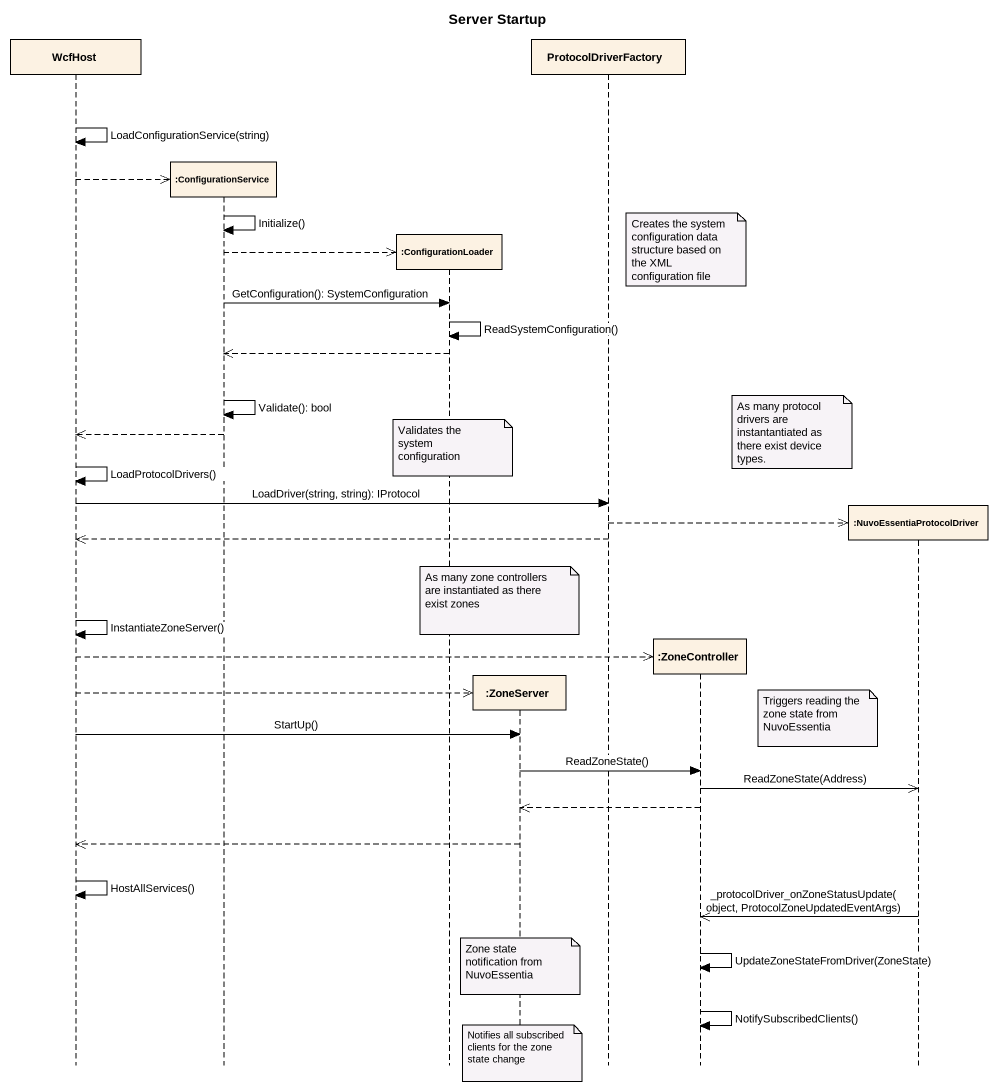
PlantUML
@startuml
title Server Startup
hide footbox
participant WcfHost
participant ":ConfigurationService" as ConfigurationService
participant ":ConfigurationLoader" as ConfigurationLoader
participant ":ZoneServer" as ZoneServer
participant ProtocolDriverFactory
participant ":ZoneController" as ZoneController
participant ":NuvoEssentiaProtocolDriver" as NuvoEssentiaProtocolDriver

WcfHost -> WcfHost : LoadConfigurationService(string)
WcfHost -->> ConfigurationService **
ConfigurationService -> ConfigurationService : Initialize()
note over ZoneController : Creates the system configuration data structure based on the XML configuration file
ConfigurationService -->> ConfigurationLoader **
ConfigurationService -> ConfigurationLoader : GetConfiguration(): SystemConfiguration
ConfigurationLoader -> ConfigurationLoader : ReadSystemConfiguration()
ConfigurationLoader -->> ConfigurationService
ConfigurationService -> ConfigurationService : Validate(): bool
note right of ZoneController : As many protocol drivers are instantantiated as there exist device types.
ConfigurationService -->> WcfHost
note over ConfigurationLoader : Validates the system configuration
WcfHost -> WcfHost : LoadProtocolDrivers()
WcfHost -> ProtocolDriverFactory : LoadDriver(string, string): IProtocol
ProtocolDriverFactory -->> NuvoEssentiaProtocolDriver **
ProtocolDriverFactory -->> WcfHost
note over ZoneServer : As many zone controllers are instantiated as there exist zones
WcfHost -> WcfHost : InstantiateZoneServer()
WcfHost -->> ZoneController **
WcfHost -->> ZoneServer **
note left of NuvoEssentiaProtocolDriver : Triggers reading the zone state from NuvoEssentia
WcfHost -> ZoneServer : StartUp()
ZoneServer -> ZoneController : ReadZoneState()
ZoneController ->> NuvoEssentiaProtocolDriver : ReadZoneState(Address)
ZoneController -->> ZoneServer
ZoneServer -->> WcfHost
WcfHost -> WcfHost : HostAllServices()
NuvoEssentiaProtocolDriver ->> ZoneController : _protocolDriver_onZoneStatusUpdate(object, ProtocolZoneUpdatedEventArgs)
ZoneController -> ZoneController : UpdateZoneStateFromDriver(ZoneState)
note over ZoneServer : Zone state notification from NuvoEssentia
ZoneController -> ZoneController : NotifySubscribedClients()
note over ZoneServer : Notifies all subscribed clients for the zone state change
@enduml
